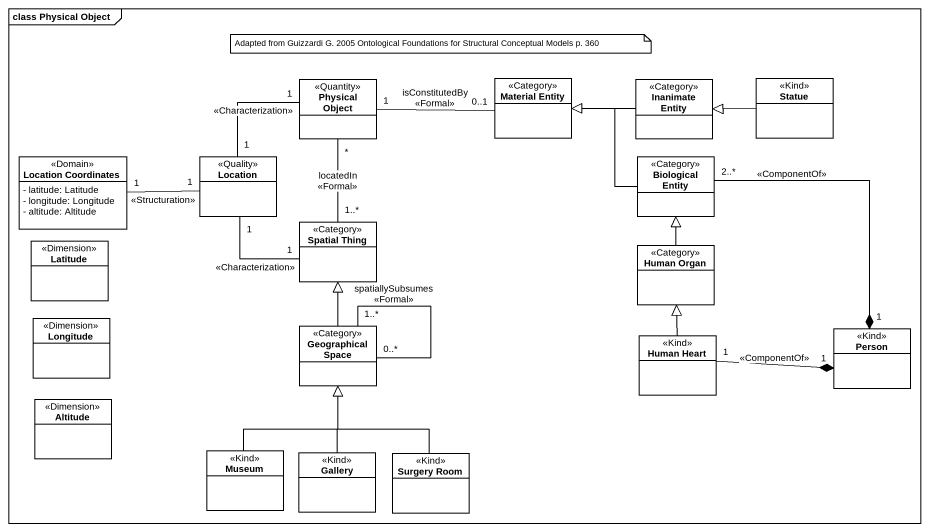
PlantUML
@startuml
mainframe class Physical Object
hide circle
hide empty members
skinparam classAttributeIconSize 0
class "Physical Object" as Physical_Object <<Quantity>>
class "Material Entity" as Material_Entity <<Category>>
class "Inanimate Entity" as Inanimate_Entity <<Category>>
class Statue <<Kind>>
class "Location Coordinates" as Location_Coordinates <<Domain>> {
  - latitude: Latitude
  - longitude: Longitude
  - altitude: Altitude
}
class Location <<Quality>>
class "Biological Entity" as Biological_Entity <<Category>>
class Latitude <<Dimension>>
class "Spatial Thing" as Spatial_Thing <<Category>>
class "Human Organ" as Human_Organ <<Category>>
class Longitude <<Dimension>>
class "Geographical Space" as Geographical_Space <<Category>>
class "Person" as Person_ <<Kind>>
class "Human Heart" as Human_Heart <<Kind>>
class Altitude <<Dimension>>
class Museum <<Kind>>
class Gallery <<Kind>>
class "Surgery Room" as Surgery_Room <<Kind>>
Physical_Object "1" -right- "0..1" Material_Entity : isConstitutedBy\n<<Formal>>
Inanimate_Entity -left-|> Material_Entity
Statue -left-|> Inanimate_Entity
Location "1" -up- "1" Physical_Object : <<Characterization>>
Location "1" -left- "1" Location_Coordinates : <<Structuration>>
Biological_Entity -left-|> Material_Entity
Spatial_Thing "1..*" -up- "*" Physical_Object : locatedIn\n<<Formal>>
Spatial_Thing "1" -up- "1" Location : <<Characterization>>
Human_Organ -up-|> Biological_Entity
Geographical_Space -up-|> Spatial_Thing
Geographical_Space "0..*" -- "1..*" Geographical_Space : spatiallySubsumes\n<<Formal>>
Person_ "1" *-up- "2..*" Biological_Entity : <<ComponentOf>>
Person_ "1" *-left- "1" Human_Heart : <<ComponentOf>>
Human_Heart -up-|> Human_Organ
Museum -up-|> Geographical_Space
Gallery -up-|> Geographical_Space
Surgery_Room -up-|> Geographical_Space
note as N1
  Adapted from Guizzardi G. 2005 Ontological Foundations for Structural Conceptual Models p. 360
end note
@enduml
